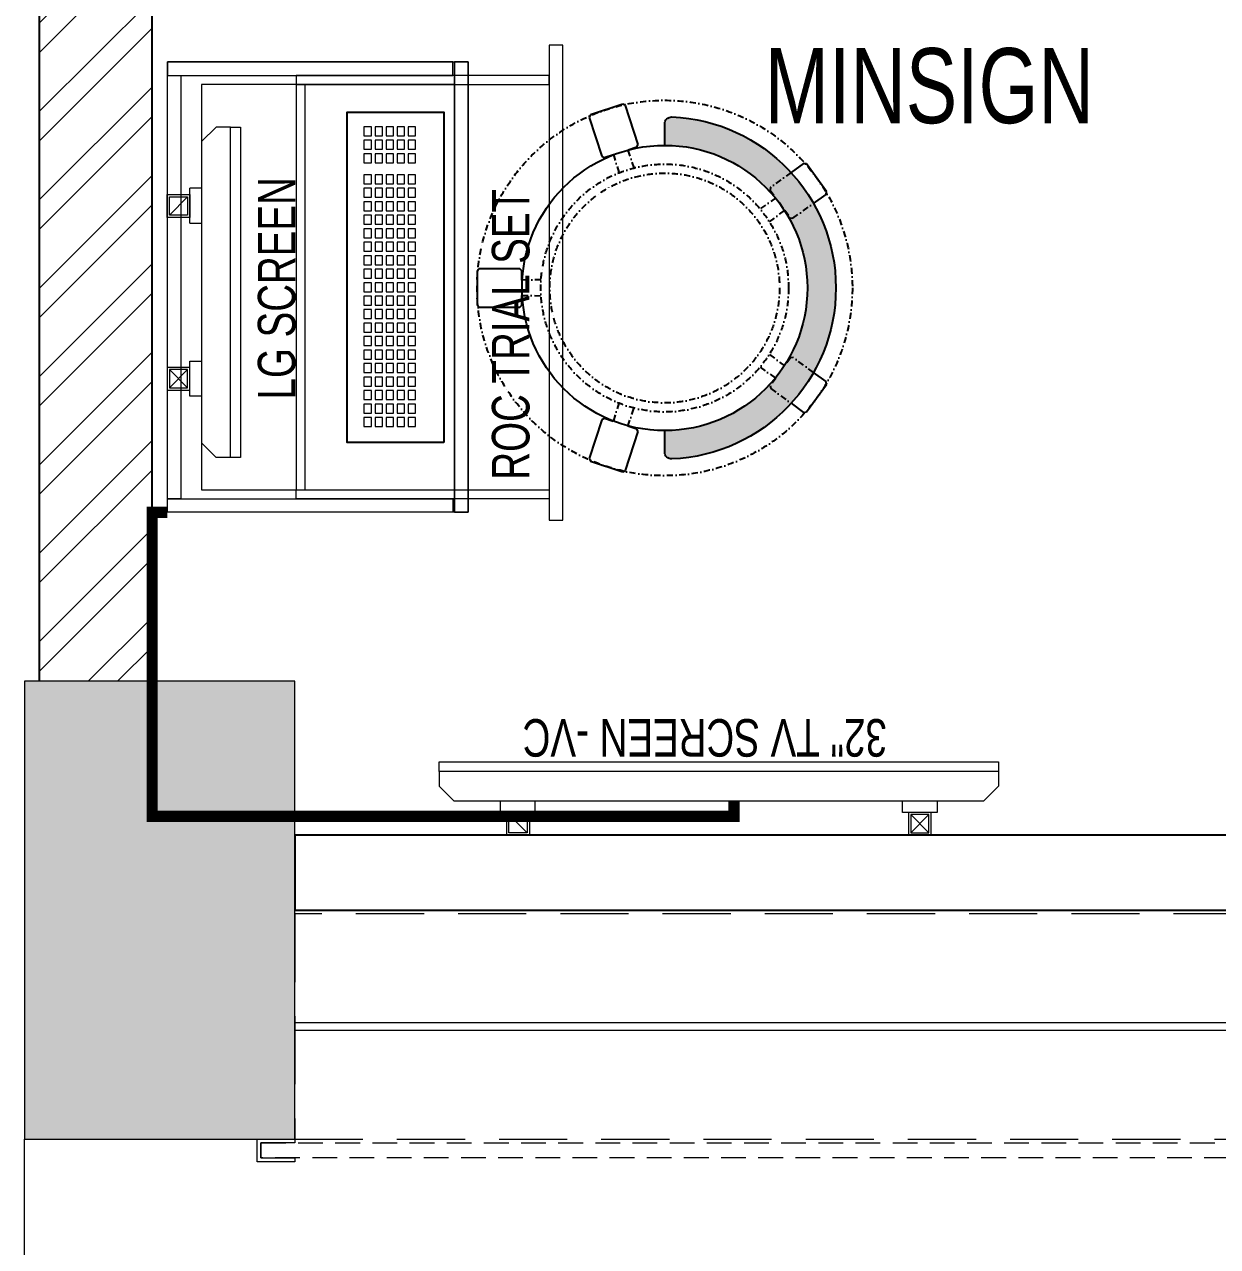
# Model space of a CAD drawing. Header units: feet. Extents: x 2660548 to 2676088, y -6058813 to -6047508.
# Drawn here: x 2660583 to 2662172, y -6054196 to -6052568 of the extents above; entities that cross this region are included whole.
import ezdxf

# ---------------------------------------------------------------- set-up
doc = ezdxf.new("R2010")
doc.units = ezdxf.units.FT
doc.header["$LTSCALE"] = 33
doc.header["$MEASUREMENT"] = 0
for name, pattern in [('a_p6_plan_L18$0$HIDDEN', [0.375, 0.25, -0.125]), ('ACAD_ISO03W100', [30, 12, -18]), ('DASHDOT2', [0.5, 0.25, -0.125, 0, -0.125]), ('HIDDEN', [9.524999999999995, 6.349999999999997, -3.174999999999998]), ('HIDDENX2', [0.75, 0.5, -0.25])]:
    doc.linetypes.add(name, pattern=pattern)
for name, color, linetype, lineweight in [('A-shutter', 8, 'Continuous', 18), ('beam', 90, 'Continuous', 9), ('Column', 243, 'Continuous', 9), ('column hatch', 5, 'Continuous', 0), ('Floor-Unit', 1, 'Continuous', 13), ('Glass-FrontGlazing', 150, 'Continuous', 20), ('HATCH', 9, 'Continuous', 9), ('LENS-DIM', 252, 'Continuous', 5), ('LENS-FURNITURE', 13, 'Continuous', 9), ('LENS-PARTITION', 21, 'Continuous', 25), ('LENS-TEXT', 31, 'Continuous', 5), ('LENS_DIMENSION', 193, 'Continuous', 0), ('LENS_PARTITION', 21, 'Continuous', 25), ('LENS_TEXT', 31, 'Continuous', 5), ('LK-EQPMT', 3, 'Continuous', 18), ('LN-ELEVATION-1', 81, 'Continuous', 25), ('LN-ELEVATION-2', 103, 'Continuous', 20), ('LN-HATCH', 251, 'Continuous', 0), ('rolling shutter', 1, 'Continuous', 5), ('Steps', 4, 'Continuous', 9), ('TV', 92, 'Continuous', 18)]:
    doc.layers.add(name, color=color, linetype=linetype, lineweight=lineweight)
doc.layers.add('A-WALL', color=1, linetype='Continuous')
doc.styles.get("Standard").update_dxf_attribs({"font": 'GILC____.TTF'})

# ---------------------------------------------------------------- blocks, each defined once
blk = doc.blocks.new('*U50')
at = {"layer": 'A-shutter', "color": 5, "linetype": 'HIDDENX2', "ltscale": 2}
blk.add_lwpolyline([(41036246.0308149, -1561544.224196389), (41036246.0308151, -1561564.224196389), (41040456.03081499, -1561564.224191636), (41040456.0308148, -1561544.224191635)], close=True, dxfattribs=at)
at = {"layer": 'A-shutter', "color": 5, "ltscale": 10}
blk.add_lwpolyline([(41040411.03081505, -1561539.224195756), (41040411.03081499, -1561544.224195756), (41040456.03081499, -1561544.224196196), (41040456.0308148, -1561564.224196195), (41040411.0308148, -1561564.224195763), (41040411.03081476, -1561569.224195756), (41040461.03081476, -1561569.22419624), (41040461.03081503, -1561539.22419624)], close=True, dxfattribs=at)
blk = doc.blocks.new('A$C51b338a8')
at = {"layer": 'column hatch'}
h = blk.add_hatch(color=8, dxfattribs=at)
h.dxf.hatch_style = 1
h.paths.add_polyline_path([(360, 11305), (0, 11305), (0, 10695), (360, 10695)])
h.paths.add_polyline_path([(360, 5370), (0, 5370), (0, 4760), (360, 4760)])
h.paths.add_polyline_path([(4840, 5370), (4480, 5370), (4480, 4760), (4840, 4760)])
h.paths.add_polyline_path([(9330, 5370), (8970, 5370), (8970, 4760), (9330, 4760)])
h.paths.add_polyline_path([(13755, 5370), (13395, 5370), (13395, 4760), (13755, 4760)])
h.paths.add_polyline_path([(13755, 11305), (13395, 11305), (13395, 10695), (13755, 10695)])
h.paths.add_polyline_path([(9330, 11305), (8970, 11305), (8970, 10695), (9330, 10695)])
h.paths.add_polyline_path([(4840, 11305), (4480, 11305), (4480, 10695), (4840, 10695)])
at = {"layer": 'LN-HATCH'}
h = blk.add_hatch(dxfattribs=at)
h.set_pattern_fill('ANSI32', color=256, scale=222)
h.set_pattern_definition([(45, (15504.99999999953, 0), (-58.86663953378008, 58.86663953378008), []), (45, (15544.24442628957, 0), (-58.86663953378008, 58.86663953378008), [])])
h.paths.add_polyline_path([(15255, 3530), (15255, 3280), (15505, 3280), (15505, 11305), (15354.99999999953, 11305), (15354.99999999953, 10030), (15255, 10030), (15255, 9780), (15355, 9780), (15355, 6780), (15255, 6780), (15255, 6530), (15355, 6530), (15355, 3530)])
h.paths.add_polyline_path([(13605, 10695), (13605, 5370), (13755, 5370), (13755, 10695)])
h.paths.add_polyline_path([(13395, 11155), (13395, 11305), (9880, 11305), (9880, 10585), (9330, 10585), (9330, 10695), (9180, 10695), (9180, 10440), (10030, 10440), (10030, 11155)])
h.paths.add_polyline_path([(170, 10695), (20, 10695), (20, 5370), (170, 5370)])
h.paths.add_polyline_path([(3734.999999995809, 10440), (5585, 10440), (5585, 11155), (8970, 11155), (8970, 11305), (5435, 11305), (5435, 10585), (4840, 10585), (4840, 10695), (4480, 10695), (4480, 10585), (3885, 10585), (3885, 11305), (360, 11305), (360, 11155), (3735, 11155)])
at = {"layer": 'A-WALL'}
for p, q in [((20, 5370), (20, 10695)), ((170, 5370), (170, 10695))]:
    blk.add_line(p, q, dxfattribs=at)
at = {"layer": 'beam', "linetype": 'a_p6_plan_L18$0$HIDDEN', "lineweight": 5, "ltscale": 11}
blk.add_lwpolyline([(360, 4760), (4480, 4760), (4480, 5060), (360, 5060)], close=True, dxfattribs=at)
at = {"layer": 'Column'}
blk.add_lwpolyline([(0, 4760), (360, 4760), (360, 5370), (0, 5370)], close=True, dxfattribs=at)
at = {"layer": 'Steps'}
blk.add_line((9.313226e-10, 1720.938160376623), (0, 4760), dxfattribs=at)
at = {"layer": 'rolling shutter', "color": 2, "xscale": -1}
blk.add_blockref('*U50', (41040771.03081505, 1566299.224195756), dxfattribs=at)
blk = doc.blocks.new('TRIAL SET ROC')
at = {"layer": 'LENS-DIM', "ltscale": 0.5}
for points in [[(-400.3652351796627, -364.3162249757442), (-430.3652351796626, -364.3162249757442)], [(169.6347648203373, -364.3162249757442), (139.6347648203373, -364.3162249757442)]]:
    blk.add_lwpolyline(points, dxfattribs=at)
at = {"layer": 'LENS-FURNITURE'}
blk.add_lwpolyline([(-430.3652351796626, 18), (169.6347648203373, 18), (169.6347648203373, -382.3162249757443), (-430.3652351796626, -382.3162249757443)], close=True, dxfattribs=at)
at = {"layer": 'LENS-FURNITURE', "color": 146}
for points in [[(-412.3652351796627, -153.6065521437457), (-400.3652351796627, -153.6065521437457), (-400.3652351796628, -490.6065521437458), (-412.3652351796627, -490.6065521437458)], [(139.6347648203373, -153.6065521437458), (-400.3652351796627, -153.6065521437457), (-400.3652351796627, -165.6065521437457), (139.6347648203373, -165.6065521437458)], [(151.6347648203373, -153.6065521437458), (139.6347648203373, -153.6065521437458), (139.6347648203372, -490.6065521437458), (151.6347648203373, -490.6065521437458)], [(192.1347648203373, -490.6065521437458), (-440.8652351796627, -490.6065521437458), (-440.8652351796627, -508.6065521437458), (192.1347648203373, -508.6065521437458)]]:
    blk.add_lwpolyline(points, close=True, dxfattribs=at)
at = {"layer": 'LN-ELEVATION-2'}
for points in [[(-430.3652351796626, 18), (-412.3652351796627, 18), (-412.3652351796627, -362.3162249757442), (-430.3652351796626, -362.3162249757442)], [(-412.3652351796627, 18), (151.6347648203373, 18), (151.6347648203373, 0), (-412.3652351796627, 0)], [(169.6347648203373, 18), (151.6347648203373, 18), (151.6347648203373, -362.3162249757442), (169.6347648203373, -362.3162249757442)], [(169.6347648203373, -364.3162249757442), (-430.3652351796626, -364.3162249757442), (-430.3652351796626, -382.3162249757443), (169.6347648203373, -382.3162249757443)], [(169.6347648203373, -382.3162249757443), (-430.3652351796626, -382.3162249757443), (-430.3652351796626, -364.3162249757442), (169.6347648203373, -364.3162249757442)]]:
    blk.add_lwpolyline(points, close=True, dxfattribs=at)
at = {"layer": 'LN-ELEVATION-2', "linetype": 'HIDDEN', "ltscale": 100}
blk.add_lwpolyline([(-400.3652351796627, -364.3162249757442), (139.6347648203373, -364.3162249757442), (139.6347648203373, -27.35909500904381), (-400.3652351796627, -27.35909500904381)], close=True, dxfattribs=at)
at = {"insert": (-386.8645105547048, -414.1468168679739), "char_height": 50, "attachment_point": 1}
blk.add_mtext_dynamic_manual_height_columns('ROC TRIAL SET', width=625.228464345434, gutter_width=500, heights=[0], dxfattribs=at)
blk = doc.blocks.new('*U26')
at = {"layer": 'LK-EQPMT', "ltscale": 12}
blk.add_lwpolyline([(5.986879315214991, 4.914598100478997), (-5.986879315214991, 4.914598100478997), (-5.986879315214991, -4.914598100478997), (5.986879315214991, -4.914598100478997)], close=True, dxfattribs=at)
blk = doc.blocks.new('*U27')
at = {"color": 0, "linetype": 'ByBlock', "lineweight": -2}
for p in [(0, 0), (17.96063794564497, 0), (35.92127589128995, 0), (53.88191383693492, 0), (71.8425517825799, 0), (89.80318972822487, 0), (107.7638276738698, 0), (125.7244656195148, 0), (143.6851035651598, 0), (161.6457415108048, 0), (179.6063794564497, 0), (197.5670174020947, 0), (215.5276553477397, 0), (233.4882932933847, 0), (251.4489312390296, 0), (269.4095691846746, 0), (287.3702071303196, 0), (305.3308450759646, 0), (323.2914830216096, 0), (-9e-16, -14.74379430143699), (17.96063794564497, -14.74379430143699), (35.92127589128995, -14.74379430143699), (53.88191383693492, -14.74379430143699), (71.8425517825799, -14.74379430143699), (89.80318972822487, -14.74379430143699), (107.7638276738698, -14.74379430143699), (125.7244656195148, -14.74379430143699), (143.6851035651598, -14.74379430143699), (161.6457415108048, -14.74379430143699), (179.6063794564497, -14.74379430143699), (197.5670174020947, -14.74379430143699), (215.5276553477397, -14.74379430143699), (233.4882932933847, -14.74379430143699), (251.4489312390296, -14.74379430143699), (269.4095691846746, -14.74379430143699), (287.3702071303196, -14.74379430143699), (305.3308450759646, -14.74379430143699), (323.2914830216096, -14.74379430143699), (-1.8e-15, -29.48758860287398), (17.96063794564497, -29.48758860287398), (35.92127589128995, -29.48758860287398), (53.88191383693492, -29.48758860287398), (71.8425517825799, -29.48758860287398), (89.80318972822487, -29.48758860287398), (107.7638276738698, -29.48758860287398), (125.7244656195148, -29.48758860287398), (143.6851035651598, -29.48758860287398), (161.6457415108048, -29.48758860287398), (179.6063794564497, -29.48758860287398), (197.5670174020947, -29.48758860287398), (215.5276553477397, -29.48758860287398), (233.4882932933847, -29.48758860287398), (251.4489312390296, -29.48758860287398), (269.4095691846746, -29.48758860287398), (287.3702071303196, -29.48758860287398), (305.3308450759646, -29.48758860287398), (323.2914830216096, -29.48758860287398), (-2.7e-15, -44.23138290431096), (17.96063794564497, -44.23138290431096), (35.92127589128995, -44.23138290431096), (53.88191383693492, -44.23138290431096), (71.8425517825799, -44.23138290431096), (89.80318972822487, -44.23138290431096), (107.7638276738698, -44.23138290431096), (125.7244656195148, -44.23138290431096), (143.6851035651598, -44.23138290431096), (161.6457415108048, -44.23138290431096), (179.6063794564497, -44.23138290431096), (197.5670174020947, -44.23138290431096), (215.5276553477397, -44.23138290431096), (233.4882932933847, -44.23138290431096), (251.4489312390296, -44.23138290431096), (269.4095691846746, -44.23138290431096), (287.3702071303196, -44.23138290431096), (305.3308450759646, -44.23138290431096), (323.2914830216096, -44.23138290431096), (-3.6e-15, -58.97517720574795), (17.96063794564497, -58.97517720574795), (35.92127589128994, -58.97517720574795), (53.88191383693492, -58.97517720574795), (71.8425517825799, -58.97517720574795), (89.80318972822487, -58.97517720574795), (107.7638276738698, -58.97517720574795), (125.7244656195148, -58.97517720574795), (143.6851035651598, -58.97517720574795), (161.6457415108048, -58.97517720574795), (179.6063794564497, -58.97517720574795), (197.5670174020947, -58.97517720574795), (215.5276553477397, -58.97517720574795), (233.4882932933847, -58.97517720574795), (251.4489312390296, -58.97517720574795), (269.4095691846746, -58.97517720574795), (287.3702071303196, -58.97517720574795), (305.3308450759646, -58.97517720574795), (323.2914830216096, -58.97517720574795)]:
    blk.add_blockref('*U26', p, dxfattribs=at)
blk = doc.blocks.new('*U24')
at = {"layer": 'LK-EQPMT', "ltscale": 12}
blk.add_lwpolyline([(5.986879315214991, 4.914598100478997), (-5.986879315214991, 4.914598100478997), (-5.986879315214991, -4.914598100478997), (5.986879315214991, -4.914598100478997)], close=True, dxfattribs=at)
blk = doc.blocks.new('*U25')
at = {"color": 0, "linetype": 'ByBlock', "lineweight": -2}
for p in [(0, 0), (17.96063794564497, 0), (35.92127589128995, 0), (-9e-16, -14.74379430143699), (17.96063794564497, -14.74379430143699), (35.92127589128995, -14.74379430143699), (-1.8e-15, -29.48758860287398), (17.96063794564497, -29.48758860287398), (35.92127589128995, -29.48758860287398), (-2.7e-15, -44.23138290431096), (17.96063794564497, -44.23138290431096), (35.92127589128995, -44.23138290431096), (-3.6e-15, -58.97517720574795), (17.96063794564497, -58.97517720574795), (35.92127589128994, -58.97517720574795)]:
    blk.add_blockref('*U24', p, dxfattribs=at)
blk = doc.blocks.new('*U19')
at = {"ltscale": 12}
blk.add_lwpolyline([(8.040144996717572, 2.91038e-11), (8.040144996717572, 129.0940371821052), (448.0401449967176, 129.0940371821052), (448.0401449967176, 2.91038e-11)], close=True, dxfattribs=at)
for name, p in [('*U27', (35.16895717114949, 101.6202952143818)), ('*U25', (386.6121428576974, 101.6202952143818))]:
    blk.add_blockref(name, p)
blk = doc.blocks.new('CLINIC SCREEN')
at = {"layer": 'TV'}
for p, q in [((-103.1090284836336, 42.85441964946222), (-127.4114311772946, 18.55201695591665)), ((-127.4114311772946, 42.85441964946222), (-103.1090284836336, 18.55201695591665)), ((102.7052824410566, 42.85441964946222), (127.007685134602, 18.55201695591665))]:
    blk.add_line(p, q, dxfattribs=at)
at = {"layer": 'TV', "ltscale": 12}
for p, q in [((-220.0000000000082, -19.41163062257681), (-200.5883693773149, 0)), ((200.5883693773149, 0), (-200.5883693773149, 0)), ((-138.5315413423604, 0), (-138.5315413423604, 15.514207008644)), ((-138.5315413423604, 15.514207008644), (-91.98892031613741, 15.514207008644)), ((-91.98892031613741, 15.514207008644), (-91.98892031613741, 0)), ((91.98892031610741, 15.514207008644), (91.98892031610741, 0)), ((91.98892031610741, 15.514207008644), (138.5315413423595, 15.514207008644)), ((138.5315413423595, 0), (138.5315413423595, 15.514207008644)), ((219.9999999999918, -19.41163062257681), (200.5883693773149, 0)), ((-220.0000000000082, -38.82326124538668), (-220.0000000000082, -19.41163062257681)), ((219.9999999999918, -38.82326124538668), (219.9999999999918, -19.41163062257681))]:
    blk.add_line(p, q, dxfattribs=at)
at = {"layer": 'TV'}
for points in [[(-130.4492315140169, 15.51421661919448), (-100.0712281470269, 15.51421661919448), (-100.0712281470269, 45.89221998606814), (-130.4492315140169, 45.89221998606814)], [(-127.4114311772946, 18.55201695591665), (-103.1090284836336, 18.55201695591665), (-103.1090284836336, 42.85441964946222), (-127.4114311772946, 42.85441964946222)], [(130.0454854713243, 15.51421661919448), (99.66748210433435, 15.51421661919448), (99.66748210433435, 45.89221998606814), (130.0454854713243, 45.89221998606814)], [(127.007685134602, 18.55201695591665), (102.7052824410566, 18.55201695591665), (102.7052824410566, 42.85441964946222), (127.007685134602, 42.85441964946222)]]:
    blk.add_lwpolyline(points, close=True, dxfattribs=at)
at = {"layer": 'TV', "ltscale": 12}
blk.add_lwpolyline([(-220.0000000000082, -51.71278328332107), (-220.0000000000082, -38.82326124538668), (219.9999999999918, -38.82326124538668), (219.9999999999918, -51.71278328332107)], close=True, dxfattribs=at)
at = {"layer": 'Floor-Unit', "color": 0, "ltscale": 2, "insert": (5.199680584678389, -100.4085774972336), "char_height": 50, "attachment_point": 5}
blk.add_mtext_dynamic_manual_height_columns('LG SCREEN', width=466.4796511627907, gutter_width=12.5, heights=[0], dxfattribs=at)
blk = doc.blocks.new('32INCH VC FOR CLINIC')
at = {"layer": 'LK-EQPMT'}
for p, q in [((116.8909715171903, 152.5672029328125), (92.58856882341206, 128.264800239267)), ((92.58856882341206, 152.5672029328125), (116.8909715171903, 128.264800239267)), ((627.7052824404091, 152.5672029328125), (652.0076851341872, 128.264800239267))]:
    blk.add_line(p, q, dxfattribs=at)
at = {"layer": 'LK-EQPMT', "ltscale": 12}
for p, q in [((81.46845865808427, 109.7127832833503), (81.46845865808427, 125.2269902919943)), ((81.46845865808427, 125.2269902919943), (128.0110796838999, 125.2269902919943)), ((128.0110796838999, 125.2269902919943), (128.0110796838999, 109.7127832833503)), ((616.9889203161001, 125.2269902919943), (616.9889203161001, 109.7127832833503)), ((616.9889203161001, 125.2269902919943), (663.5315413419156, 125.2269902919943)), ((663.5315413419156, 109.7127832833503), (663.5315413419156, 125.2269902919943)), ((0, 90.30115266077335), (19.41163062304258, 109.7127832833503)), ((725.5883693769574, 109.7127832833503), (19.41163062304258, 109.7127832833503)), ((745, 90.30115266077335), (725.5883693769574, 109.7127832833503)), ((0, 70.88952203796362), (0, 90.30115266077335)), ((745, 70.88952203796362), (745, 90.30115266077335))]:
    blk.add_line(p, q, dxfattribs=at)
at = {"layer": 'LK-EQPMT'}
for points in [[(89.55076848529278, 125.2269999025447), (119.9287718534469, 125.2269999025447), (119.9287718534469, 155.6050032694184), (89.55076848529278, 155.6050032694184)], [(92.58856882341206, 128.264800239267), (116.8909715171903, 128.264800239267), (116.8909715171903, 152.5672029328125), (92.58856882341206, 152.5672029328125)], [(655.0454854704439, 125.2269999025447), (624.6674821041522, 125.2269999025447), (624.6674821041522, 155.6050032694184), (655.0454854704439, 155.6050032694184)], [(652.0076851341872, 128.264800239267), (627.7052824404091, 128.264800239267), (627.7052824404091, 152.5672029328125), (652.0076851341872, 152.5672029328125)]]:
    blk.add_lwpolyline(points, close=True, dxfattribs=at)
at = {"layer": 'LK-EQPMT', "ltscale": 12}
blk.add_lwpolyline([(0, 58.0000000000291), (0, 70.88952203796362), (745, 70.88952203796362), (745, 58.0000000000291)], close=True, dxfattribs=at)
at = {"layer": 'LENS-TEXT', "color": 0, "ltscale": 2, "insert": (391.1996805854142, 25.6359011628374), "char_height": 50, "attachment_point": 5}
blk.add_mtext_dynamic_manual_height_columns('32" TV SCREEN -VC', width=466.4796511627907, gutter_width=12.5, heights=[0], dxfattribs=at)
blk = doc.blocks.new('DR STOOL')
at = {"layer": 'HATCH'}
h = blk.add_hatch(dxfattribs=at)
h.set_pattern_fill('ANSI36', color=250, angle=-90.00000000000001)
h.set_pattern_definition([(315, (-227.8099174643867, 917.3997257252777), (6.173926083235043, -1.683798022700468), [7.9375, -1.587499999999999, 0, -1.587499999999999])])
edge = h.paths.add_edge_path()
edge.add_line((-190.0000000041909, 4.511094e-10), (-218.6899174675346, 4.511094e-10))
edge.add_arc((-218.6899174670689, 9.120000000388245), 9.119999999940092, 177.6119845363388, 269.9999999996136, ccw=False)
edge.add_arc((-1.8626451e-09, 3.565219e-10), 228.000000002257, 2.3880154632688004, 177.6119845367313, ccw=False)
edge.add_arc((218.6899174633436, 9.120000000497384), 9.120000000051716, -90.00000000034493, 2.3880154629299, ccw=False)
edge.add_line((218.6899174633436, 4.511094e-10), (190, 4.511094e-10))
edge.add_arc((-1.8626451e-09, 4.511094e-10), 190.000000001979, -1.27e-14, 180)
at = {"layer": 'LN-ELEVATION-1', "color": 1, "ltscale": 100}
for p, q in [((-128.6221585394814, 215.4841044476634), (-165.2704676063731, 189.0243927398114)), ((-124.7228340068832, 214.8545704018979), (-128.6221585394814, 215.4841044476634)), ((-112.6981821293011, 198.1996966340157), (-124.7228340068832, 214.8545704018979)), ((124.7553772013634, 214.9803744515593), (112.5488144652918, 198.2845540212292)), ((128.7014972954057, 215.5933048763618), (124.7553772013634, 214.9803744515593)), ((128.7014972954057, 215.5933048763618), (124.7553772013634, 214.9803744515593)), ((165.1911288509145, 188.915192311113), (128.7014972954057, 215.5933048763618)), ((165.1911288509145, 188.915192311113), (128.7014972954057, 215.5933048763618)), ((-165.2704676063731, 189.0243927398114), (-165.9069543029182, 185.0820035930228)), ((-165.9069543029182, 185.0820035930228), (-153.8003208162263, 168.3135803133482)), ((153.6734594982117, 168.4294150282658), (165.7973639420234, 185.0121775862135)), ((165.7973639420234, 185.0121775862135), (165.1911288509145, 188.915192311113)), ((165.7973639420234, 185.0121775862135), (165.1911288509145, 188.915192311113)), ((-191.2928382232785, -35.45407700946089), (-242.9550312487409, -52.24013893969095)), ((-187.9259491492994, -37.1695928365807), (-191.2928382232785, -35.45407700946089)), ((-184.1424400564283, -48.81403796559607), (-187.9259491492994, -37.1695928365807)), ((188.0651108901948, -36.96233201187715), (184.0504167033359, -49.19388854173303)), ((191.3981811110861, -35.27656588272658), (188.0651108901948, -36.96233201187715)), ((243.0100176925771, -52.21682526778022), (191.3981811110861, -35.27656588272658)), ((-242.9550312487409, -52.24013893969095), (-244.7482102331705, -55.75945052818861)), ((-244.7482102331705, -55.75945052818861), (-230.7800458371639, -98.74904560100549)), ((230.715890809428, -98.7280946081737), (244.8123673382215, -55.78040257930116)), ((244.8123673382215, -55.78040257930116), (243.0100176925771, -52.21682526778022)), ((-173.8639617776498, -80.4479453730819), (-177.8421125086024, -68.2044548037811)), ((-175.5596735184081, -83.7759667420105), (-173.8639617776498, -80.4479453730819)), ((177.6922140880488, -68.56540505095472), (173.8739495249465, -80.1985000452405)), ((173.8739495249465, -80.1985000452405), (175.5794035866856, -83.5704969359358)), ((-227.2218665438704, -100.5620286722478), (-175.5596735184081, -83.7759667420105)), ((175.5794035866856, -83.5704969359358), (227.1912401677109, -100.5107563209894)), ((-230.7800458371639, -98.74904560100549), (-227.2218665438704, -100.5620286722478)), ((227.1912401677109, -100.5107563209894), (230.715890809428, -98.7280946081737)), ((-22.72193054761737, -190.2142363802995), (-25.39390889601782, -192.886214728569)), ((-25.39390889601782, -192.886214728569), (-25.39390889601782, -247.2070584567482)), ((-10.47823652112856, -190.2142363802995), (-22.72193054761737, -190.2142363802995)), ((22.78362171910703, -190.2142363802995), (9.910054048988968, -190.2142363802995)), ((25.42475448176265, -192.8553691428751), (22.78362171910703, -190.2142363802995)), ((25.42475448176265, -247.1762128710543), (25.42475448176265, -192.8553691428751)), ((-25.39390889601782, -247.2070584567482), (-22.60096735274419, -250)), ((-22.60096735274419, -250), (22.60096735274419, -250)), ((22.60096735274419, -250), (25.42475448176265, -247.1762128710543))]:
    blk.add_line(p, q, dxfattribs=at)
at = {"layer": 'LN-ELEVATION-1', "linetype": 'DASHDOT2'}
for p, q in [((-92.92521573789418, 170.8129362839827), (-112.6981821293011, 198.1996966340157)), ((112.5488144652918, 198.2845540212292), (92.69529851106927, 171.1294289919315)), ((-153.8003208162263, 168.3135803133482), (-134.1093360339291, 141.0403694751003)), ((-103.4542870586738, 159.9154408004979), (-93.52748446213081, 167.0824927485227)), ((-93.52748446213081, 167.0824927485227), (-92.92521573789418, 170.8129362839827)), ((92.69529851106927, 171.1294289919315), (93.26858203159645, 167.4385604566923)), ((93.26858203159645, 167.4385604566923), (103.6608748426661, 159.8406005539291)), ((133.7372852512635, 141.1612321265929), (153.6734594982117, 168.4294150282658)), ((-130.4219571123831, 140.4450534014686), (-119.9844727469608, 147.9808124662595)), ((-119.9844727469608, 147.9808124662595), (-105.3687285655178, 126.9741353208374)), ((-88.15393704269081, 139.4771787207864), (-103.4542870586738, 159.9154408004979)), ((103.6608748426661, 159.8406005539291), (88.19885099539533, 139.4487815762331)), ((105.4096150295809, 126.94019481352), (120.1194891873747, 147.8074627162714)), ((120.1194891873747, 147.8074627162714), (130.0033113472163, 140.5812532722048)), ((-134.1093360339291, 141.0403694751003), (-130.4219571123831, 140.4450534014686)), ((130.0033113472163, 140.5812532722048), (133.7372852512635, 141.1612321265929)), ((-159.954806596972, -40.49024384317454), (-184.1424400564283, -48.81403796559607)), ((184.0504167033359, -49.19388854173303), (159.8786162491887, -40.79004861696012)), ((-177.8421125086024, -68.2044548037811), (-153.4148110738024, -60.73628028803068)), ((153.3006618716754, -61.02382378749462), (177.6922140880488, -68.56540505095472)), ((-10.92024635523557, -164.6382343793375), (-10.47823652112856, -190.2142363802995)), ((9.910054048988968, -190.2142363802995), (10.35584833659231, -164.674698740353))]:
    blk.add_line(p, q, dxfattribs=at)
at = {"layer": 'LN-ELEVATION-1', "color": 1, "ltscale": 100}
blk.add_lwpolyline([(-190.0000000023283, 0), (-218.6899174656719, 0, -0.4264743413925903), (-227.8019973598421, 9.5, -0.959166304662544), (227.8019973593764, 9.5, -0.4264743413925903), (218.6899174647406, 0), (190.0000000013969, 0)], format="xyb", dxfattribs=at)
at = {"layer": 'LN-ELEVATION-1', "linetype": 'DASHDOT2'}
for radius in [250, 165, 153]:
    blk.add_circle((0, 0), radius, dxfattribs=at)
at = {"layer": 'LN-ELEVATION-1', "color": 1, "ltscale": 100}
blk.add_circle((0, 0), 190, dxfattribs=at)

msp = doc.modelspace()

# ---------------------------------------------------------------- linework, layer by layer
at = {"color": 13, "linetype": 'ACAD_ISO03W100', "ltscale": 0.01, "const_width": 15}
msp.add_lwpolyline([(2660773.631042578, -6053217.552961223), (2660753.271947555, -6053217.552961223), (2660753.271947562, -6053622.609020619), (2661528.271947559, -6053622.609020619), (2661528.271947559, -6053601.716800642)], dxfattribs=at)
at = {"layer": 'Glass-FrontGlazing'}
msp.add_lwpolyline([(2665063.130816257, -6053897.609020619), (2660943.130816257, -6053897.609020619), (2660943.130816257, -6053907.609020619), (2665063.130816257, -6053907.609020619)], close=True, dxfattribs=at)
at = {"layer": 'LENS-PARTITION'}
msp.add_lwpolyline([(2662253.130816257, -6053647.60902062), (2660943.130816257, -6053647.60902062), (2660943.130816257, -6053747.60902062), (2662253.130816257, -6053747.60902062)], close=True, dxfattribs=at)

# ---------------------------------------------------------------- block references
for name, p, rotation in [('TRIAL SET ROC', (2660791.631042577, -6052787.187726043), 90), ('*U19', (2661141.904112197, -6053132.407290214), 90), ('32INCH VC FOR CLINIC', (2661880.534834176, -6053492.004017358), 180)]:
    msp.add_blockref(name, p, dxfattribs=dict(rotation=rotation))
at = {"layer": 'LENS-FURNITURE', "rotation": 270}
msp.add_blockref('DR STOOL', (2661435.944648199, -6052918.697369338), dxfattribs=at)
at = {"layer": 'LENS_DIMENSION'}
msp.add_blockref('A$C51b338a8', (2660583.130816257, -6058812.60902062), dxfattribs=at)
at = {"layer": 'LENS_PARTITION', "rotation": 90}
msp.add_blockref('CLINIC SCREEN', (2660818.990137585, -6052924.355693423), dxfattribs=at)

# ---------------------------------------------------------------- texts
at = {"layer": 'LENS_TEXT', "linetype": 'Continuous', "ltscale": 3, "insert": (2661788.511410086, -6052566.535519363), "char_height": 100, "attachment_point": 5}
msp.add_mtext_dynamic_manual_height_columns('CLINIC-2 ROC- MINSIGN', width=981.0777469032661, gutter_width=0.9999999999999992, heights=[0], dxfattribs=at)

doc.saveas('drawing.dxf')
